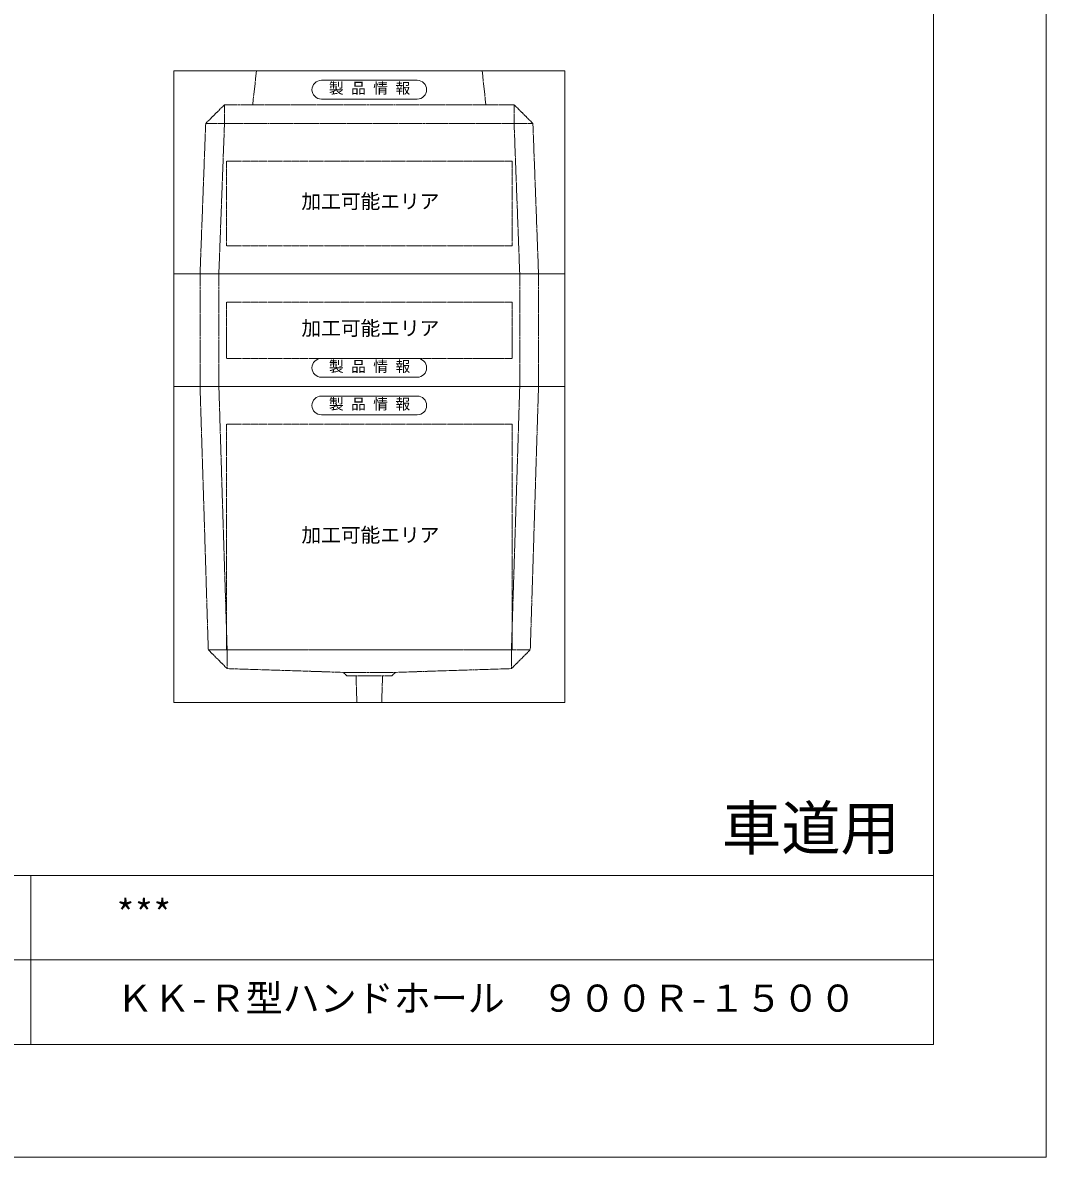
# Model space of a CAD drawing. Units: millimetres, scale not verified. Extents: x -4455 to 4455, y -3150 to 3150.
# Drawn here: x 1733 to 4455, y -3150 to -132 of the extents above; entities that cross this region are included whole.
import ezdxf
from ezdxf.enums import TextEntityAlignment as Align

# ---------------------------------------------------------------- set-up
doc = ezdxf.new("R2010")
doc.units = ezdxf.units.MM
doc.header["$LTSCALE"] = 20
doc.linetypes.add('LONG_DASHED1', pattern=[7, 6, -1])
doc.linetypes.add('LONG_DOUBLE_CHAIN', pattern=[21.8, 18, -1, 0.6, -0.6, 0.6, -1])
for name, color, linetype, lineweight in [('0-0_D-TTL', 7, 'Continuous', 9), ('0-1_Defpoints', 7, 'Continuous', 9), ('0-2_D-TTL-FRAM1', 134, 'Continuous', 9), ('0-3_D-TTL-TXT', 7, 'Continuous', 9), ('0-8_D-STR', 7, 'LONG_DASHED1', 9), ('0-9_D-STR-STR1', 7, 'Continuous', 9), ('0-A_D-STR-STR5', 1, 'LONG_DOUBLE_CHAIN', 9)]:
    doc.layers.add(name, color=color, linetype=linetype, lineweight=lineweight)
doc.styles.add('ＭＳ ゴシック', font='')
doc.styles.get('ＭＳ ゴシック').set_extended_font_data('MS Gothic')

# ---------------------------------------------------------------- blocks, each defined once
blk = doc.blocks.new('A$C4DE05FD1')
at = {"layer": '0-0_D-TTL', "color": 134}
for p in [(114800, 76000), (4000, 4000)]:
    blk.add_line(p, (114800, 4000), dxfattribs=at)
at = {"layer": '0-1_Defpoints', "color": 134}
for p in [(118800, 84000), (0, 0)]:
    blk.add_line(p, (118800, 0), dxfattribs=at)
at = {"layer": '0-2_D-TTL-FRAM1'}
for p, q in [((38800, 10000), (114800, 10000)), ((82800, 10000), (82800, 4000)), ((64800, 7000), (114800, 7000))]:
    blk.add_line(p, q, dxfattribs=at)
blk = doc.blocks.new('A$C4A6C5A6A')
at = {"layer": '0-9_D-STR-STR1'}
for p, q in [((-2550, 0), (2550, 0)), ((-2550, -1000), (2550, -1000))]:
    blk.add_line(p, q, dxfattribs=at)
for centre, start, end in [((-2550, -500), 90, 270), ((2550, -500), 270, 90)]:
    blk.add_arc(centre, 500, start, end, dxfattribs=at)
at = {"layer": '0-9_D-STR-STR1', "style": 'ＭＳ ゴシック'}
blk.add_text('製 品 情 報', height=577.3, dxfattribs=at).set_placement((-2149.6, -882.5), align=Align.BOTTOM_LEFT)
blk = doc.blocks.new('A$C5A6A0778')
at = {"layer": '0-8_D-STR', "linetype": 'Continuous'}
for p, q in [((-10400, 10800), (10400, 10800)), ((-10400, 0), (-10400, 10800)), ((10400, 10800), (10400, 0)), ((-10400, 0), (10400, 0))]:
    blk.add_line(p, q, dxfattribs=at)
at = {"layer": '0-8_D-STR'}
for p, q in [((-6000, 10800), (-6200, 9000)), ((6000, 10800), (6200, 9000)), ((-8700, 8000), (-7700, 9000)), ((7700, 9000), (-7700, 9000)), ((-7700, 8000), (-7700, 9000)), ((8700, 8000), (7700, 9000)), ((7700, 8000), (7700, 9000)), ((-8700, 8000), (-9000, 0)), ((8700, 8000), (-8700, 8000)), ((-7700, 8000), (-8000, 0)), ((7700, 8000), (8000, 0)), ((8700, 8000), (9000, 0))]:
    blk.add_line(p, q, dxfattribs=at)
at = {"layer": '0-A_D-STR-STR5'}
for p, q in [((-7600, 6000), (-7600, 1500)), ((7600, 6000), (-7600, 6000))]:
    blk.add_line(p, q, dxfattribs=at)
blk.add_lwpolyline([(7600, 6000), (7600, 1500), (-7600, 1500)], dxfattribs=at)
at = {"layer": '0-9_D-STR-STR1'}
blk.add_blockref('A$C4A6C5A6A', (0, 10300), dxfattribs=at)
blk = doc.blocks.new('A$C493D0D78')
at = {"layer": '0-8_D-STR', "linetype": 'Continuous'}
for p, q in [((10400, 0), (-10400, 0)), ((10400, -6000), (10400, 0))]:
    blk.add_line(p, q, dxfattribs=at)
at = {"layer": '0-8_D-STR'}
for p, q in [((-9000, 0), (-9000, -6000)), ((-8000, 0), (-8000, -6000)), ((8000, 0), (8000, -6000)), ((9000, 0), (9000, -6000))]:
    blk.add_line(p, q, dxfattribs=at)
at = {"layer": '0-8_D-STR', "linetype": 'Continuous'}
blk.add_lwpolyline([(10400, -6000), (-10400, -6000), (-10400, 0)], dxfattribs=at)
at = {"layer": '0-A_D-STR-STR5'}
for p, q in [((7600, -1500), (7600, -4500)), ((7600, -4500), (-7600, -4500))]:
    blk.add_line(p, q, dxfattribs=at)
blk.add_lwpolyline([(7600, -1500), (-7600, -1500), (-7600, -4500)], dxfattribs=at)
at = {"layer": '0-9_D-STR-STR1'}
blk.add_blockref('A$C4A6C5A6A', (0, -4500), dxfattribs=at)
blk = doc.blocks.new('A$C5B9F263B')
at = {"layer": '0-8_D-STR', "linetype": 'Continuous'}
for p, q in [((-10400, 0), (10400, 0)), ((-10400, -16800), (-10400, 0)), ((10400, -16800), (10400, 0)), ((-10400, -16800), (10400, -16800))]:
    blk.add_line(p, q, dxfattribs=at)
at = {"layer": '0-8_D-STR'}
for p, q in [((-9000, 0), (-8560, -14000)), ((-8000, 0), (-7560, -14000)), ((8000, 0), (7560, -14000)), ((9000, 0), (8560, -14000)), ((-7560, -15000), (-8560, -14000)), ((-8560, -14000), (8560, -14000)), ((-7560, -15000), (-7560, -14000)), ((7560, -15000), (8560, -14000)), ((7560, -15000), (7560, -14000)), ((-7560, -15000), (-1400, -15200)), ((7560, -15000), (1400, -15200)), ((-1200, -15380), (-1400, -15200)), ((1400, -15200), (-1400, -15200)), ((1200, -15380), (-1200, -15380)), ((-660, -16800), (-705, -15380)), ((660, -16800), (705, -15380)), ((1200, -15380), (1400, -15200))]:
    blk.add_line(p, q, dxfattribs=at)
at = {"layer": '0-A_D-STR-STR5'}
for p, q in [((-7600, -2000), (-7600, -14000)), ((7600, -2000), (-7600, -2000)), ((7600, -2000), (7600, -14000)), ((7600, -14000), (-7600, -14000))]:
    blk.add_line(p, q, dxfattribs=at)
at = {"layer": '0-9_D-STR-STR1'}
blk.add_blockref('A$C4A6C5A6A', (0, -500), dxfattribs=at)

msp = doc.modelspace()

# ---------------------------------------------------------------- block references
at = {"layer": '0-0_D-TTL', "xscale": 0.075, "yscale": 0.075}
msp.add_blockref('A$C4DE05FD1', (-4455, -3150), dxfattribs=at)
at = {"layer": '0-8_D-STR', "xscale": 0.05, "yscale": 0.05}
for name, p in [('A$C5A6A0778', (2655, -800)), ('A$C493D0D78', (2655, -800)), ('A$C5B9F263B', (2655, -1100))]:
    msp.add_blockref(name, p, dxfattribs=at)

# ---------------------------------------------------------------- texts
at = {"layer": '0-3_D-TTL-TXT', "style": 'ＭＳ ゴシック'}
for s, height, p in [('車道用', 115.5, (3592.81, -2366.44)), ('***', 72.14, (1981.99, -2559.3)), ('ＫＫ-Ｒ型ハンドホール\u3000９００Ｒ-１５００', 72.14, (1981.99, -2784.3))]:
    msp.add_text(s, height=height, dxfattribs=at).set_placement(p, align=Align.BOTTOM_LEFT)
at = {"layer": '0-A_D-STR-STR5', "style": 'ＭＳ ゴシック'}
for p in [(2474.52, -637.75), (2474.52, -975.25), (2474.52, -1525.25)]:
    msp.add_text('加工可能エリア', height=38.42, dxfattribs=at).set_placement(p, align=Align.BOTTOM_LEFT)

doc.saveas('drawing.dxf')
